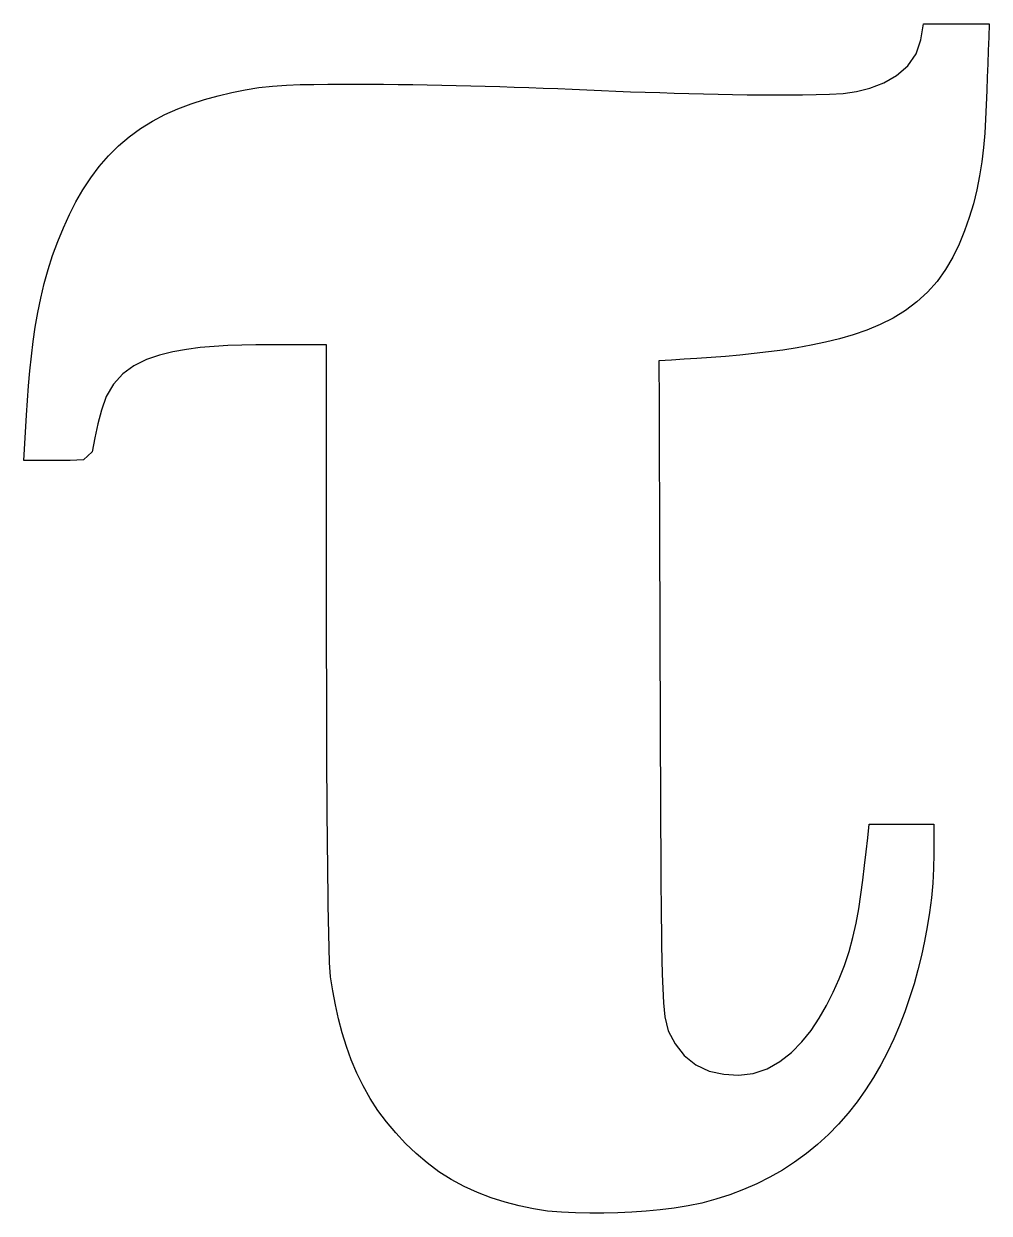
# Model space of a CAD drawing. Extents: x 0 to 22.9, y 0.4 to 28.6.
import ezdxf

# ---------------------------------------------------------------- set-up
doc = ezdxf.new("R2010")
doc.units = 0
doc.layers.add('ink_ext_XXXXXX', color=7, linetype='CONTINUOUS')

msp = doc.modelspace()

# ---------------------------------------------------------------- linework, layer by layer
at = {"layer": 'ink_ext_XXXXXX', "color": 7}
msp.add_lwpolyline([(12.086907, 0.454752), (11.747754, 0.528044), (11.411893, 0.615039), (11.080673, 0.718469), (10.756077, 0.840938), (10.440286, 0.984573), (10.135572, 1.150433), (9.843796, 1.338146), (9.565967, 1.545921), (9.301956, 1.771059), (9.050831, 2.010421), (8.817881, 2.25759), (8.599766, 2.517933), (8.397872, 2.791111), (8.213273, 3.076235), (8.046502, 3.372092), (7.897498, 3.677341), (7.765773, 3.99043), (7.650405, 4.30992), (7.550211, 4.634515), (7.463883, 4.963043), (7.390059, 5.294569), (7.327392, 5.62847), (7.274666, 5.964026), (7.252227, 6.303284), (7.24044, 6.643161), (7.231687, 6.983133), (7.224606, 7.323123), (7.21864, 7.66313), (7.213497, 8.003174), (7.209, 8.343234), (7.205033, 8.683281), (7.201515, 9.023329), (7.198385, 9.36339), (7.195599, 9.703444), (7.193121, 10.043487), (7.190924, 10.383563), (7.188983, 10.723648), (7.187282, 11.063742), (7.185804, 11.403824), (7.184536, 11.743894), (7.183467, 12.083994), (7.182589, 12.424042), (7.181892, 12.76412), (7.18137, 13.104217), (7.181016, 13.444291), (7.180827, 13.784368), (7.180775, 14.126152), (7.180723, 14.467907), (7.180671, 14.809651), (7.180619, 15.151383), (7.180567, 15.493143), (7.180514, 15.834912), (7.180462, 16.176682), (7.18041, 16.518441), (7.180358, 16.860237), (7.180306, 17.202003), (7.180254, 17.543738), (7.180202, 17.885464), (7.18015, 18.227261), (7.180098, 18.569025), (7.180046, 18.910777), (7.179994, 19.252523), (7.179942, 19.594291), (7.17989, 19.936077), (7.179837, 20.277855), (7.179785, 20.619579), (7.179733, 20.96135), (6.841414, 20.96135), (6.50313, 20.96135), (6.164811, 20.96135), (5.826478, 20.96135), (5.497836, 20.959119), (5.169247, 20.952232), (4.84083, 20.939579), (4.512801, 20.919691), (4.185453, 20.89057), (3.859386, 20.849459), (3.535736, 20.792476), (3.216696, 20.714113), (2.906303, 20.60663), (2.612402, 20.460187), (2.348145, 20.265624), (2.12907, 20.021515), (1.956248, 19.729816), (1.841197, 19.410606), (1.757559, 19.081454), (1.686486, 18.749319), (1.62071, 18.416094), (1.411506, 18.229325), (1.101566, 18.212375), (0.790995, 18.210777), (0.52733, 18.210777), (0.263667, 18.210777), (0, 18.210777), (0.016227, 18.480224), (0.032452, 18.749643), (0.048678, 19.01909), (0.064905, 19.288548), (0.087397, 19.638185), (0.113612, 19.98759), (0.144283, 20.336582), (0.180295, 20.685093), (0.222681, 21.032915), (0.272616, 21.379692), (0.331424, 21.725069), (0.400512, 22.068576), (0.481242, 22.40951), (0.574802, 22.747152), (0.681983, 23.080696), (0.803033, 23.409484), (0.937507, 23.732979), (1.084379, 24.051048), (1.236497, 24.348992), (1.403237, 24.639049), (1.586116, 24.919171), (1.786428, 25.18709), (2.004948, 25.440332), (2.241786, 25.676543), (2.496202, 25.893714), (2.766694, 26.090541), (3.051124, 26.266548), (3.347227, 26.42221), (3.652651, 26.558633), (3.96538, 26.677427), (4.283717, 26.780408), (4.606194, 26.869388), (4.931869, 26.946154), (5.252312, 27.011449), (5.575128, 27.063387), (5.900233, 27.098237), (6.226548, 27.119), (6.553313, 27.130734), (6.880254, 27.137144), (7.207231, 27.140424), (7.534268, 27.141835), (7.861314, 27.142111), (8.18829, 27.141699), (8.532438, 27.140286), (8.876569, 27.137077), (9.220655, 27.132501), (9.564739, 27.126806), (9.908793, 27.120144), (10.252853, 27.112607), (10.596923, 27.104249), (10.940959, 27.095093), (11.284958, 27.085137), (11.628894, 27.074349), (11.972821, 27.062661), (12.316742, 27.049963), (12.660605, 27.036076), (13.004412, 27.020696), (13.34987, 27.00465), (13.695402, 26.98995), (14.041025, 26.976345), (14.386657, 26.963687), (14.732293, 26.951882), (15.077973, 26.940877), (15.423664, 26.930654), (15.769383, 26.921223), (16.115187, 26.912628), (16.460982, 26.904958), (16.806812, 26.898369), (17.152612, 26.893135), (17.498483, 26.889781), (17.820373, 26.888286), (18.142256, 26.887823), (18.464165, 26.889096), (18.786042, 26.893396), (19.107793, 26.903269), (19.428969, 26.924149), (19.747867, 26.967344), (20.059967, 27.045391), (20.388866, 27.170667), (20.694895, 27.344143), (20.960947, 27.573865), (21.16121, 27.86218), (21.268655, 28.196187), (21.298958, 28.385594), (21.329262, 28.575), (21.641553, 28.575), (21.953869, 28.575), (22.266152, 28.575), (22.578473, 28.575), (22.890727, 28.575), (22.87965, 28.258631), (22.868572, 27.942236), (22.857495, 27.625876), (22.846417, 27.309476), (22.835341, 26.993144), (22.82229, 26.654228), (22.805437, 26.315467), (22.783368, 25.97702), (22.754197, 25.639118), (22.715523, 25.302185), (22.664568, 24.966903), (22.598681, 24.634222), (22.516256, 24.30522), (22.417627, 23.980723), (22.305081, 23.66077), (22.176397, 23.343996), (22.027058, 23.036474), (21.853912, 22.74169), (21.654697, 22.463896), (21.428759, 22.207454), (21.177404, 21.975831), (20.903828, 21.770903), (20.612201, 21.592547), (20.306726, 21.439005), (19.991063, 21.30761), (19.668066, 21.195389), (19.339878, 21.099495), (19.007937, 21.017362), (18.673372, 20.94683), (18.336882, 20.886062), (17.999024, 20.83355), (17.660145, 20.78804), (17.320503, 20.748494), (16.980288, 20.714053), (16.63967, 20.684001), (16.298721, 20.657735), (15.95755, 20.634748), (15.658148, 20.615451), (15.358747, 20.596155), (15.059342, 20.576857), (15.060481, 20.239272), (15.061619, 19.901687), (15.062757, 19.564111), (15.063895, 19.226529), (15.065033, 18.888955), (15.066171, 18.551378), (15.067309, 18.213828), (15.068448, 17.876235), (15.069586, 17.538707), (15.070724, 17.201137), (15.071862, 16.86361), (15.073, 16.526062), (15.074138, 16.188497), (15.075276, 15.850899), (15.076414, 15.513333), (15.077552, 15.175762), (15.07869, 14.83821), (15.079828, 14.500662), (15.080966, 14.163134), (15.082104, 13.825576), (15.083242, 13.488017), (15.08438, 13.150465), (15.085519, 12.812854), (15.086747, 12.473424), (15.087997, 12.133998), (15.089275, 11.794586), (15.090588, 11.455188), (15.091943, 11.115777), (15.093351, 10.776411), (15.094822, 10.437041), (15.09637, 10.097668), (15.098013, 9.758268), (15.099772, 9.418871), (15.101673, 9.079473), (15.103751, 8.740078), (15.106048, 8.400699), (15.108623, 8.061333), (15.111553, 7.721949), (15.114946, 7.382564), (15.118956, 7.04315), (15.123815, 6.703764), (15.129887, 6.364423), (15.137799, 6.025144), (15.148745, 5.685889), (15.165413, 5.346895), (15.195981, 5.008929), (15.279546, 4.681326), (15.445217, 4.370637), (15.661355, 4.093055), (15.934205, 3.871463), (16.253288, 3.723965), (16.596928, 3.648409), (16.948503, 3.62839), (17.295234, 3.667687), (17.625875, 3.77952), (17.929742, 3.951642), (18.203228, 4.169039), (18.447505, 4.418966), (18.6656, 4.692098), (18.860884, 4.982037), (19.036382, 5.284358), (19.194709, 5.596079), (19.336558, 5.911441), (19.4621, 6.233632), (19.569721, 6.562255), (19.659903, 6.896078), (19.734803, 7.233624), (19.797319, 7.573759), (19.85023, 7.915466), (19.895912, 8.258239), (19.936213, 8.60171), (19.972867, 8.930193), (20.00952, 9.258674), (20.046174, 9.587159), (20.352955, 9.587159), (20.65976, 9.587159), (20.966532, 9.587159), (21.273343, 9.587159), (21.580087, 9.587159), (21.580087, 9.350552), (21.580087, 9.113945), (21.580087, 8.877335), (21.572836, 8.529676), (21.552583, 8.182589), (21.520396, 7.836401), (21.477071, 7.491389), (21.423198, 7.147908), (21.359168, 6.806145), (21.285222, 6.466372), (21.201467, 6.128924), (21.10783, 5.794015), (21.004144, 5.462102), (20.890068, 5.13365), (20.765068, 4.809182), (20.628431, 4.489463), (20.479173, 4.175442), (20.318094, 3.869958), (20.144563, 3.571438), (19.958054, 3.280829), (19.758167, 2.999226), (19.544657, 2.727812), (19.317447, 2.467797), (19.076616, 2.220333), (18.822515, 1.986566), (18.555635, 1.767459), (18.276739, 1.563858), (17.986779, 1.376402), (17.686781, 1.20545), (17.377831, 1.05111), (17.061169, 0.913316), (16.737927, 0.791744), (16.40923, 0.68591), (16.076048, 0.595175), (15.749002, 0.526329), (15.418797, 0.474393), (15.086991, 0.434142), (14.754185, 0.40304), (14.42072, 0.379765), (14.086833, 0.363682), (13.752654, 0.354637), (13.418383, 0.352926), (13.084172, 0.359375), (12.750338, 0.37564), (12.417361, 0.40499), (12.086907, 0.454752)], dxfattribs=at)

doc.saveas('drawing.dxf')
